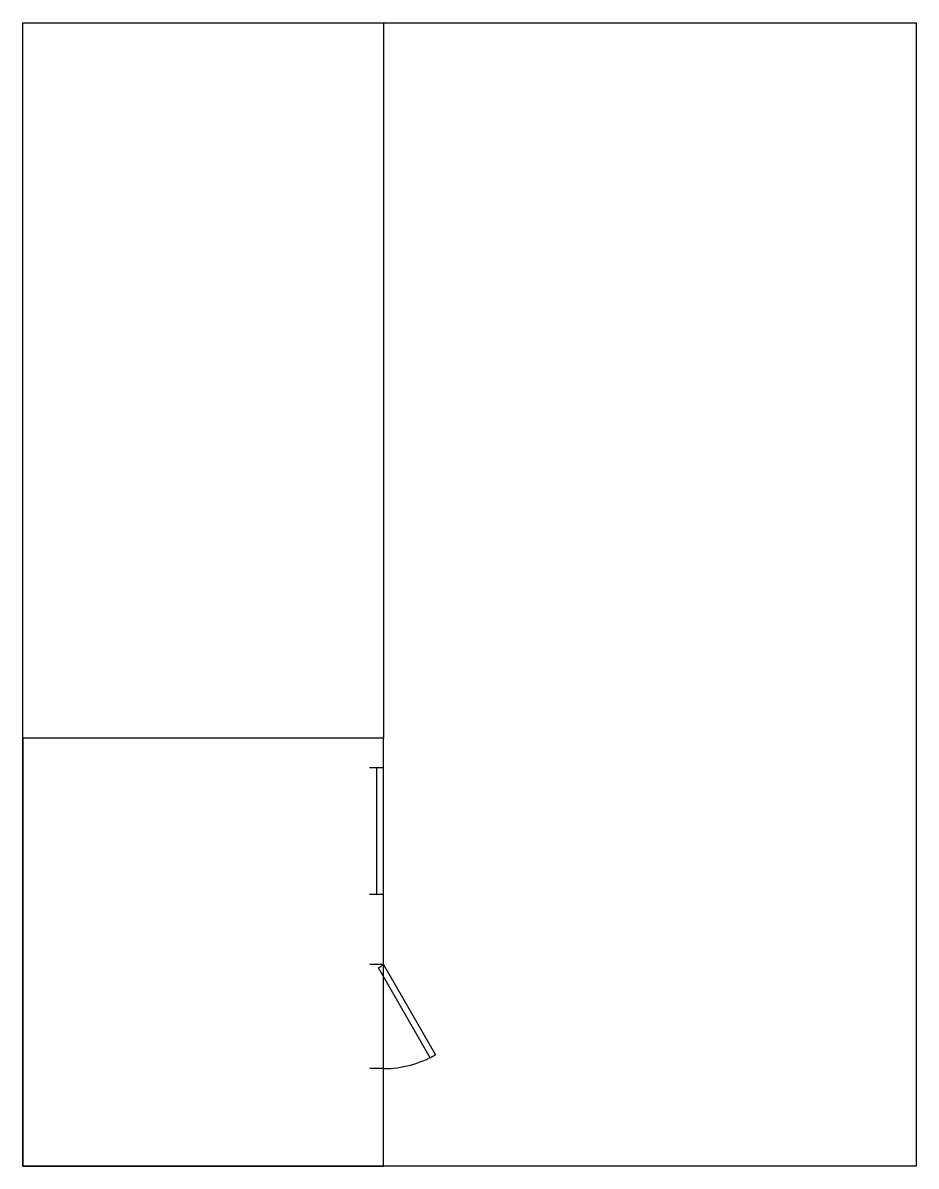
# Model space of a CAD drawing. Header units: millimetres. Extents: x -894 to 5555, y -3039 to 5210.
import ezdxf

# ---------------------------------------------------------------- set-up
doc = ezdxf.new("R2010")
doc.units = ezdxf.units.MM

# ---------------------------------------------------------------- blocks, each defined once
blk = doc.blocks.new('*U14')
for p, q in [((0, 0), (0, -100)), ((750, 0), (750, -100))]:
    blk.add_line(p, q)
blk.add_lwpolyline([(0, 0), (649.5, 375), (671.4, 337.1), (21.9, -37.9)], close=True)
blk.add_arc((0, 0), 750, 0, 30)
blk = doc.blocks.new('*U16')
for p, q in [((0, 0), (0, -4)), ((36, 0), (36, -4)), ((0, -2), (36, -2))]:
    blk.add_line(p, q)

msp = doc.modelspace()

# ---------------------------------------------------------------- linework, layer by layer
for points in [[(-894.1, 5209.8), (5554.9, 5209.8), (5554.9, -3039.3), (-894.1, -3039.3)], [(1710.3, 48.5), (-894.1, 48.5), (-894.1, 5209.8), (1710.3, 5209.8)], [(-894.1, -3039.3), (1710.3, -3039.3), (1710.3, 48.5), (-894.1, 48.5)]]:
    msp.add_lwpolyline(points, close=True)

# ---------------------------------------------------------------- block references
at = {"xscale": 25.40000000000009, "yscale": 25.40000000000009, "zscale": 25.4, "rotation": 270}
msp.add_blockref('*U16', (1710.3, -165.7), dxfattribs=at)
at = {"rotation": 270}
msp.add_blockref('*U14', (1710.3, -1585.6), dxfattribs=at)

doc.saveas('drawing.dxf')
